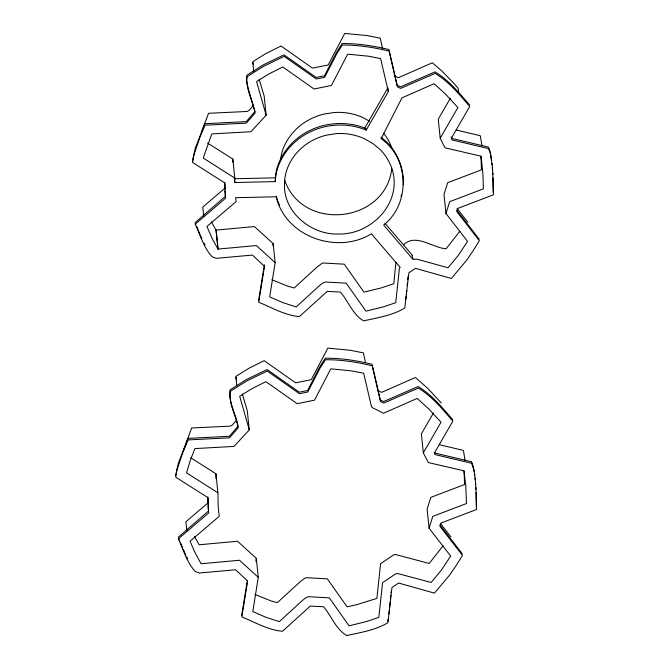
<?xml version="1.0" encoding="UTF-8"?>
<svg xmlns="http://www.w3.org/2000/svg" width="669" height="669" viewBox="0 0 669 669"><rect width="100%" height="100%" fill="white"/><g stroke="black" fill="none" stroke-linecap="round" stroke-linejoin="round"><path stroke-width="1" d="M390.127 602.2L389.684 607.109M395.914 262.516L393.782 283.706L381.531 287.846L363.953 292.152L344.234 264.18L323.353 263.017L321.931 263.41L317.282 266.847L294.226 287.971L287.779 286.198L271.84 279.734M407.178 285.504L407.463 282.586M390.395 599.215L390.763 595.335M406.384 294.31L406.752 290.538M407.73 279.809L408.082 276.473M391.022 592.826L391.198 591.153M253.71 71.734L252.84 61.657L265.869 53.57L281.064 46.002L312.515 68.138L328.186 64.952L344.711 33.45L366.855 35.532L380.218 38.175L382.635 48.829M236.717 385.394L235.956 376.346L248.985 368.251L264.18 360.691L295.639 382.827L311.302 379.641L327.835 348.139L349.971 350.222L363.334 352.864L365.533 362.548M405.857 299.235L406.183 296.25M388.982 613.916L389.417 609.944M275.77 177.803L234.434 178.748L234.827 182.545L275.31 181.617C275.82 166.313 283.715 152.223 294.904 142.079A64.793 59.14 -5.9 0 1 324.49 126.809C338.313 123.832 353.081 124.484 366.152 130.146L388.338 91.594L388.045 88.743M280.712 159.699C281.632 147.172 288.782 136.033 297.805 127.654A57.743 52.709 -5.9 0 1 324.164 114.048L334.023 112.534A55.678 50.827 -5.9 0 1 363.484 117.836L369.664 121.315M264.372 264.824L258.569 300.724M272.868 245.632L273.178 243.641L254.421 226.574L216.012 230.094L211.362 221.774M275.143 262.633L269.699 296.902L282.82 302.589L296.191 306.954L319.238 285.83L322.575 283.146L325.318 282.009L346.199 283.163L365.918 311.135L383.496 306.837L395.739 302.697L399.443 267.993L400.221 267.458L371.37 233.807C337.435 254.789 285.446 236.843 276.23 196.786L235.597 197.698L236.115 201.612L206.938 226.507L211.981 238.139L217.977 249.077L256.378 245.556L275.143 262.633L273.178 243.641M247.329 580.516L241.685 615.413M255.834 561.316L256.294 558.331L237.537 541.254L199.128 544.783L194.478 536.463M256.294 558.331L258.259 577.322L252.815 611.591L265.936 617.278L279.308 621.643L302.355 600.519L305.691 597.835L308.434 596.689L329.315 597.852L349.034 625.824L366.612 621.518L378.855 617.378L382.559 582.682L395.58 573.885L397.578 573.517L431.162 582.456L441.557 569.879L450.672 556.073L429.088 528.192L427.123 509.201L430.794 497.393L464.537 484.54L464.127 470.976M192.455 160.978L195.315 148.125L204.856 123.706L246.234 121.616L254.981 111.514L248.684 90.056M175.571 475.659L178.431 462.814L187.972 438.387L229.35 436.297L238.097 426.203M391.75 168.973C385.118 223.187 302.915 232.151 284.718 180.387M401.074 196.636L401.45 194.671M387.752 621.175L388.087 619.461M183.398 450.697L191.668 427.976L230.211 426.153L232.26 425.074L236.4 420.283M440.202 138.19L457.922 107.525L445.889 94.496L434.131 83.717L401.935 97.875L381.113 138.717C409.395 158.244 410.615 203.836 383.655 225.068L412.848 259.129L417.397 259.288L448.046 267.767L458.441 255.19L467.556 241.392L445.972 213.503L449.643 201.695L483.378 188.834L482.976 175.278L481.713 161.781L480.785 156.111L445.194 147.866L443.304 144.521L440.202 138.19L438.237 119.207L450.296 98.335M429.088 528.192L432.759 516.376L466.494 503.523L465.741 485.226L463.901 470.8L428.311 462.555L423.318 452.88L421.353 433.888L433.412 413.024M201.285 132.587L208.552 113.287L247.095 111.472L249.144 110.385L253.275 105.593M364.538 128.465L387.945 87.79M423.318 452.88L441.038 422.206L429.005 409.177L417.255 398.406L383.462 413.258L372.742 407.839L371.621 406.861L370.986 404.62L363.702 373.252L351.593 370.894L330.795 368.828L314.547 400.146L297.178 403.691L265.877 381.664L251.904 388.689L239.694 396.249L249.269 429.908L233.991 446.424L194.905 448.59L190.289 460.397L186.509 472.832L217.918 492.777L218.178 506.734L219.24 516.301L190.055 541.196L195.105 552.828L201.093 563.766L239.502 560.246L258.259 577.322M459.896 231.19L446.081 248.784C432.45 247.823 415.591 232.979 403.624 244.779M443.012 545.879L429.197 563.465L395.613 554.526L393.615 554.902L380.594 563.691L376.898 598.395L356.619 604.709L347.069 606.833L327.35 578.861L306.469 577.707L305.047 578.091L300.398 581.528L277.342 602.652L270.895 600.879L254.956 594.423M259.179 79.276L264.196 96.236L266.153 115.219L250.875 131.734L211.78 133.9L203.577 157.031L203.384 158.143L234.802 178.088L234.827 182.545M225.119 188.022L202.782 207.081L203.736 216.33M208.243 502.703L185.898 521.77L186.852 531.019M178.18 537.324L208.519 511.024M412.071 255.399L412.848 259.129M456.241 130.02L480.283 135.715L481.989 145.917M439.357 444.709L463.4 450.404L465.114 460.606M394.309 75.748L398.44 77.679L432.366 62.794L441.716 70.855L454.452 83.934L458.173 88.333L458.7 93.476M377.425 390.437L381.556 392.369L415.482 377.475L428.428 389.024L441.289 403.022M207.532 143.032L232.837 159.097L234.802 178.088M190.648 457.721L215.953 473.786L217.918 492.777M380.954 137.195C395.814 148.033 404.218 166.548 403.307 184.836M384.993 223.287L412.455 255.332M469.563 104.933C459.177 92.941 448.765 80.129 435.026 71.867L400.48 86.878L399.167 86.259L397.185 85.256L388.948 49.573C373.653 45.877 357.932 43.393 342.16 43.535L336.607 52.199L324.465 75.84L316.161 77.462L284.007 54.858L263.511 64.751L246.945 75.145L246.384 80.405L248.433 89.136M452.687 419.622C442.293 407.63 431.89 394.81 418.142 386.557L383.596 401.559L382.283 400.948L380.301 399.945L372.064 364.262C356.769 360.566 341.048 358.074 325.276 358.224L319.723 366.888L307.581 390.529L299.277 392.151L267.123 369.539L246.627 379.44L230.069 389.826C228.438 402.052 235.563 413.492 237.813 425.258M457.069 208.435L467.807 222.275M479.188 239.176L456.693 210.141M440.821 523.936L450.923 536.956M462.312 553.865L439.817 524.822M204.104 243.182L205.048 245.038M186.743 556.942L187.688 558.799M451.132 136.836L451.901 138.416L488.42 147.08L490.302 152.139L492.116 164.909M434.641 452.303L435.026 453.105L471.545 461.769L473.426 466.828L474.731 475.233M200.123 234.685L201.829 238.499M183.239 549.374L185.798 555.094M195.833 224.491L195.064 222.643L225.403 196.335M196.611 226.339L199.697 233.732M178.564 538.252L179.727 541.02M180.496 542.868L182.428 547.493M277.576 200.516L279.391 204.99M266.153 115.219L256.578 81.568L268.787 74.008L282.761 66.984L314.054 89.002L331.423 85.456L347.679 54.147L368.477 56.204L380.586 58.563L388.338 91.594M242.295 393.966L247.313 410.917L249.269 429.908M276.305 196.142L277.217 199.621M252.748 62.485L253.133 64.408M235.873 377.174L236.441 380.051M474.196 471.494L471.695 463.291L435.176 454.627L434.407 453.038L452.838 421.144C442.452 409.152 432.04 396.332 418.301 388.079L383.755 403.081L382.442 402.47L380.46 401.467L372.223 365.776C356.928 362.088 341.207 359.596 325.435 359.738L319.882 368.41L307.74 392.042L299.436 393.665L267.282 371.061L246.786 380.954L230.22 391.348C228.614 403.892 235.981 415.633 238.256 427.725L229.509 437.819L188.131 439.909L183.239 451.332L176.925 470.006L175.73 477.181L207.984 497.661L208.076 504.192M491.615 160.543L490.461 153.661L488.579 148.602L452.06 139.938L451.291 138.358L469.722 106.455C459.335 94.463 448.924 81.643 435.176 73.389L400.631 88.392L399.326 87.781L397.344 86.778L389.107 51.095C373.804 47.399 358.091 44.907 342.319 45.057L336.758 53.721L324.624 77.361L316.32 78.984L284.166 56.372L263.67 66.273L247.104 76.659C245.49 89.211 252.857 100.952 255.132 113.036L246.393 123.129L205.015 125.22L200.115 136.643L193.809 155.317L192.613 162.492L224.868 182.972L224.96 189.503M474.572 473.711L475.233 479.598M225.152 194.11L225.612 198.233L195.223 224.157C200.391 235.154 203.702 247.731 212.132 256.812L216.179 258.318L252.497 255.073L264.523 266.346L258.727 302.246C271.99 307.598 284.869 315.333 299.377 316.596L327.2 291.4L340.446 292.06C348.382 301.326 352.705 314.547 363.602 320.861C377.592 317.767 392.377 315.484 404.795 308.008L408.859 272.818L415.466 268.353L451.349 278.446L466.661 260.224L473.242 250.549L479.347 240.698L456.852 211.655L457.88 208.36L493.429 194.821L492.769 173.062M445.972 213.503L444.007 194.512L447.678 182.704L481.421 169.851L481.011 156.287M366.152 130.146L365.993 128.624C352.923 122.962 338.154 122.31 324.331 125.287A64.793 59.14 -5.9 0 0 294.745 140.557C283.305 151.01 274.884 165.803 275.31 181.617M216.146 230.086L218.111 249.069M216.012 230.094L217.977 249.077M491.958 163.387L492.56 169.675M475.074 478.076L475.676 484.364M492.401 168.153L492.928 174.584M475.525 482.842L476.044 489.265M224.951 191.175L225.311 195.624M208.427 510.313L207.833 496.992M208.067 505.864L208.728 512.914L178.339 538.846C183.507 549.843 186.818 562.412 195.248 571.493L199.295 573.007L235.613 569.762L247.647 581.026L241.844 616.927C255.106 622.287 267.985 630.014 282.494 631.277L310.316 606.081L323.562 606.75C331.498 616.007 335.821 629.228 346.726 635.55C360.708 632.456 375.493 630.173 387.911 622.697L391.975 587.507L398.582 583.034L434.465 593.127L449.777 574.905L456.367 565.238L462.463 555.387L439.968 526.344L440.996 523.049L476.545 509.51L475.885 487.751M225.11 192.697L224.717 182.311M493.02 177.837L493.254 192.287M476.136 492.526L476.387 507.988M232.837 159.097L232.862 162.107M215.953 473.786L215.987 478.795M383.546 133.156A58.663 53.553 -5.9 0 1 392.059 148.577M284.559 182.721C282.335 211.488 311.043 235.204 338.639 234.008C369.255 234.827 399.084 206.529 393.531 174.985A56.255 51.354 -5.9 0 0 379.967 149.363L372.85 143.517L364.362 138.742A53.361 48.712 -5.9 0 0 336.131 133.658L326.673 135.113A55.393 50.56 -5.9 0 0 301.385 148.167C291.559 156.981 284.869 169.366 284.559 182.721"/></g></svg>
